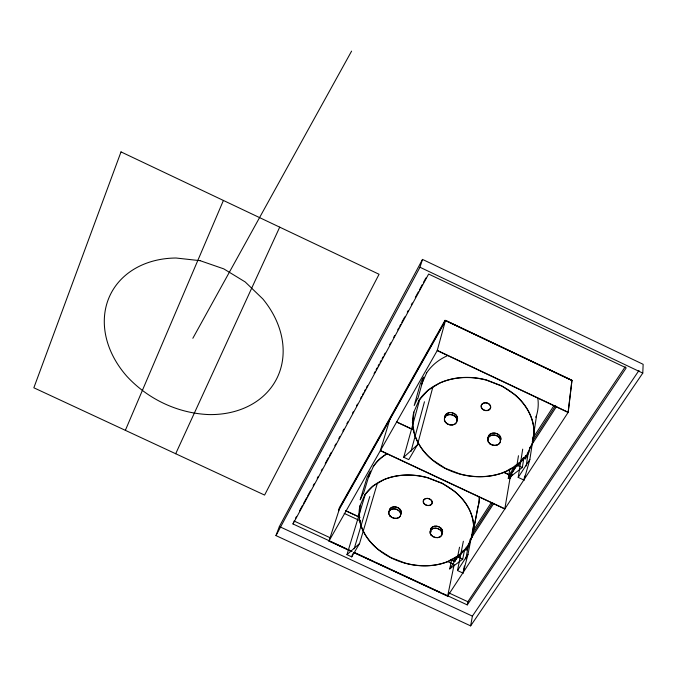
<?xml version="1.0" encoding="UTF-8"?>
<svg xmlns="http://www.w3.org/2000/svg" width="677" height="677" viewBox="0 0 677 677"><rect width="100%" height="100%" fill="white"/><g stroke="black" fill="none" stroke-linecap="round" stroke-linejoin="round"><path stroke-width="1.02" d="M642.778 373.103L643.15 364.311L422.507 259.418L279.373 526.528L275.971 535.592L470.633 625.878L642.778 373.103L419.985 267.254L422.507 259.418M360.046 505.787L359.301 517.338A58.205 44.166 16 0 0 378.765 549.842L390.951 557.628L404.787 562.976A58.205 44.166 16 0 0 447.158 561.792L458.498 555.665L467.071 547.134M413.884 412.065L412.801 424.733A61.345 48.812 13.9 0 0 432.62 459.996L445.339 468.315L459.886 473.925A61.345 48.812 13.9 0 0 504.907 471.92L517.135 465.014L526.478 455.528M353.859 552.593L447.632 596.141L568.215 412.285L571.997 380.288L445.508 320.365L437.215 350.584L568.105 412.437L571.887 380.432L445.407 320.526M472.241 536.734L473.604 525.157A58.205 44.166 16 0 0 454.699 491.434L442.098 483.226L427.661 477.649A58.205 44.166 16 0 0 383.977 479.578L372.765 486.204L364.615 495.158L359.961 505.914A58.205 44.157 16 0 0 397.636 560.751A58.205 44.157 16 0 0 466.978 547.253L472.241 536.734L477.987 506.988A56.606 43.582 15.8 0 0 479.375 496.63M522.712 449.147L518.201 477.395L524.015 480.12L529.854 459.514L536.573 415.475L535.719 417.193M524.015 480.12L524.633 476.075M526.19 465.962L528.356 451.804M529.668 447.996L529.033 452.126L525.36 458.972M525.013 458.803L525.496 455.706M509.823 469.144L508.258 478.427L522.356 467.494L523.812 458.244M508.258 478.427L516.966 464.955L518.464 455.731M510.34 476.354L504.805 508.96L380.339 450.67L390.02 418.767M470.633 625.878L472.394 616.121L639.003 370.429M442.369 593.331L467.274 604.899L467.858 601.735L625.218 366.782M463.364 541.245L457.491 570.542L463.017 573.114L464.397 566.031M465.784 558.94L468.746 543.758M470.388 538.934L469.389 544.063L466.098 550.257M463.017 573.114L467.985 554.438L473.638 525.31M465.768 550.105L466.368 547.024M451.72 559.32L449.723 568.934L462.721 559.16L464.617 549.572M449.723 568.934L457.593 556.765L459.531 547.194M447.632 596.141L454.165 564.516M359.648 511.93L358.827 515.527L359.495 514.376M413.308 418.809L412.344 422.77L413.08 421.492M419.723 399.523L403.737 457.271L408.764 459.632L417.464 444.797L432.772 387.346M410.973 451.508L424.462 401.757M445.001 320.356L444.264 323.056L338.432 510.695L339.397 507.725L445.001 320.356L571.879 380.466M417.844 398.643L423.861 377.089L422.634 378.477L420.282 383.91L414.197 405.54L417.497 398.474M365.267 494.438L346.971 554.649L351.744 556.866L359.546 543.555L377.284 483.539M351.744 556.866L352.649 553.854M354.147 548.827L369.786 496.546M363.481 493.609L370.387 471.04L367.154 477.217L360.206 499.846L363.151 493.448M350.991 551.256L328.98 541.033L339.769 507.902M345.659 548.412L292.989 523.956L293.708 521.975M125.355 430.335L223.41 200.451M368.745 477.175L373.315 466.563A56.606 43.582 15.8 0 1 386.855 453.844M421.466 384.714L426.578 373.019M175.69 453.742L279.711 227.15M275.971 535.592L419.985 267.254M295.578 518.21L296.585 516.356M299.598 510.788L302.619 505.22M303.626 503.366L306.647 497.798M307.654 495.945L310.675 490.376M313.189 485.739L314.196 483.886M317.217 478.317L318.215 476.464M321.236 470.896L322.244 469.043M325.265 463.474L328.286 457.914M329.293 456.053L331.298 452.346M334.827 445.847L335.834 443.994M338.847 438.434L339.854 436.572M342.875 431.012L343.882 429.15M346.903 423.59L347.91 421.729M352.438 413.385L353.445 411.531M356.466 405.963L357.464 404.11M360.486 398.541L361.493 396.688M362.5 394.826L363.507 392.973M364.514 391.12L365.521 389.267M366.528 387.413L367.535 385.551M374.076 373.492L375.083 371.639M376.082 369.786L377.089 367.933M378.096 366.071L379.103 364.218M380.11 362.364L381.117 360.511M382.124 358.649L383.131 356.796M384.138 354.943L385.145 353.089M389.673 344.737L390.68 342.884M393.701 337.315L394.708 335.462M397.721 329.894L398.728 328.04M399.735 326.187L400.742 324.325M401.749 322.472L404.77 316.904M407.283 312.266L408.29 310.413M411.311 304.845L412.318 302.991M415.331 297.423L418.352 291.863M419.359 290.01L422.38 284.442M423.387 282.588L425.901 277.942M292.989 523.956L428.626 274.041L626.217 367.89L467.274 604.899M192.843 338.288L351.591 51.122M339.693 508.021L444.984 321.287M328.98 541.033L437.317 350.432L568.215 412.285M453.539 561.038L456.408 556.596M473.045 530.844L491.4 502.419M509.189 474.89L515.502 465.116M532.714 438.468L553.955 405.591M459.387 554.37L454.707 561.58L450.662 559.701M471.937 534.948L492.704 502.867M518.506 462.983L510.407 475.466L504.416 472.656M532.24 441.717L555.487 405.811M458.735 557.501L463.322 550.435M470.193 539.823L493.668 503.57M509.705 478.817L512.565 474.399M517.719 466.436L523.439 457.601M529.744 447.869L556.655 406.318M457.491 570.542L467.985 554.438M518.201 477.395L529.854 459.514M403.737 457.271L417.464 444.797M346.971 554.649L359.546 543.555M294.063 520.994L330.351 537.851M448.758 592.857L467.858 601.735M347.572 549.301L351.405 551.086M355.23 552.864L373.425 561.309M375.346 562.206L401.199 574.214M403.111 575.103L440.456 592.443M329.056 540.915L352.023 551.586M353.936 552.474L447.717 596.031M279.373 526.528L472.394 616.121M457.593 556.765L462.721 559.16M345.515 510.576L359.893 517.27M450.958 559.684L454.792 561.47M345.431 510.695L359.783 517.372M344.17 513.369L360.435 520.935M447.463 561.461L453.201 564.136M380.423 450.535L504.907 508.833M516.966 464.955L522.356 467.494M396.714 421.915L413.926 429.997M503.815 472.199L510.509 475.339M396.612 422.042L413.791 430.098M426.493 373.162A59.568 48.016 13.7 0 1 446.947 355.941M537.809 398.169A59.568 48.016 13.7 0 1 536.472 415.61M488.515 439.407A6.457 5.12 12.9 0 1 494.904 433.052A6.457 5.12 12.9 0 1 500.311 440.905M444.874 417.692A6.448 5.154 15 0 1 452.304 412.758A6.448 5.154 15 0 1 457 420.527M418.911 400.471A61.336 48.803 13.9 0 1 486.399 380.135L501.606 386A61.336 48.803 13.9 0 1 532.164 444.188M488.413 439.542A6.457 5.12 12.9 0 1 493.965 433.128A6.457 5.12 12.9 0 1 500.735 439.805M444.781 417.836A6.448 5.145 15 0 1 448.91 412.843M452.202 412.902A6.448 5.145 15 0 1 456.899 420.671M430.944 531.851A6.127 4.637 15.2 0 1 436.809 526.147A6.127 4.637 15.2 0 1 442.089 533.4M389.36 511.389A6.127 4.654 16.8 0 1 396.24 506.997A6.127 4.654 16.8 0 1 400.843 514.156M364.531 495.285A58.205 44.157 16 0 1 427.568 477.776L442.005 483.353A58.205 44.157 16 0 1 472.148 536.861L477.894 507.115A56.606 43.573 15.8 0 0 479.282 496.757M373.239 466.69A56.606 43.573 15.8 0 1 387.642 453.48M430.86 531.97A6.127 4.637 15.2 0 1 436.724 526.266A6.127 4.637 15.2 0 1 441.996 533.518M389.275 511.507A6.127 4.654 16.8 0 1 395.376 506.971A6.127 4.654 16.8 0 1 401.199 513.141M534.077 431.494L532.274 444.053L526.376 455.672A61.336 48.803 13.9 0 1 452.354 471.624A61.336 48.803 13.9 0 1 413.791 412.2L419.004 400.327L427.898 390.358L439.991 382.886A61.345 48.812 13.9 0 1 486.501 379.983L501.708 385.856L514.884 394.649A61.345 48.812 13.9 0 1 534.051 431.334L534.077 431.494M121.014 151.902L33.85 387.786L264.589 495.073L379.069 274.27L121.014 151.902M200.113 260.679L176.045 258.013A93.198 73.785 27.4 0 0 108.895 297.905A93.198 73.785 27.4 0 0 126.895 376.336C147.975 399.168 177.712 413.292 208.821 414.578A93.198 73.785 27.4 0 0 262.828 298.938L245.192 281.945L223.757 268.862L200.113 260.679M489.987 443.697A6.474 5.128 12.9 0 0 500.481 441.616A6.474 5.128 12.9 0 0 492.069 435.066A6.474 5.128 12.9 0 0 489.987 443.697M445.534 422.22A6.465 5.154 15 0 0 456.552 422.44A6.465 5.154 15 0 0 450.197 414.451A6.465 5.154 15 0 0 445.534 422.22M481.922 408.629A4.9 3.935 13.3 0 0 490.3 408.739A4.9 3.935 13.3 0 0 485.511 402.697A4.9 3.935 13.3 0 0 481.922 408.629M482.049 408.544A4.722 3.8 13.3 0 0 490.131 408.688A4.722 3.8 13.3 0 0 485.553 402.84A4.722 3.8 13.3 0 0 482.049 408.544M489.886 443.841A6.474 5.128 12.9 0 0 500.379 441.759A6.474 5.128 12.9 0 0 491.967 435.209A6.474 5.128 12.9 0 0 489.886 443.841M445.441 422.355A6.465 5.154 15 0 0 456.459 422.583A6.465 5.154 15 0 0 450.103 414.595A6.465 5.154 15 0 0 445.441 422.355M431.207 535.025A6.144 4.637 15.2 0 0 441.641 535.422A6.144 4.637 15.2 0 0 435.573 528.094A6.144 4.637 15.2 0 0 431.207 535.025M389.935 515.781A6.135 4.663 16.8 0 0 400.31 516.153A6.135 4.663 16.8 0 0 394.141 508.766A6.135 4.663 16.8 0 0 389.935 515.781M424.022 503.68A4.646 3.563 15.6 0 0 431.909 503.9A4.646 3.563 15.6 0 0 427.263 498.323A4.646 3.563 15.6 0 0 424.022 503.68M424.14 503.603A4.477 3.436 15.6 0 0 431.748 503.849A4.477 3.436 15.6 0 0 427.297 498.45A4.477 3.436 15.6 0 0 424.14 503.603M431.122 535.143A6.135 4.637 15.2 0 0 441.548 535.549A6.135 4.637 15.2 0 0 435.48 528.221A6.135 4.637 15.2 0 0 431.122 535.143M389.85 515.908A6.135 4.663 16.8 0 0 400.225 516.272A6.135 4.663 16.8 0 0 394.056 508.892A6.135 4.663 16.8 0 0 389.85 515.908"/></g></svg>
